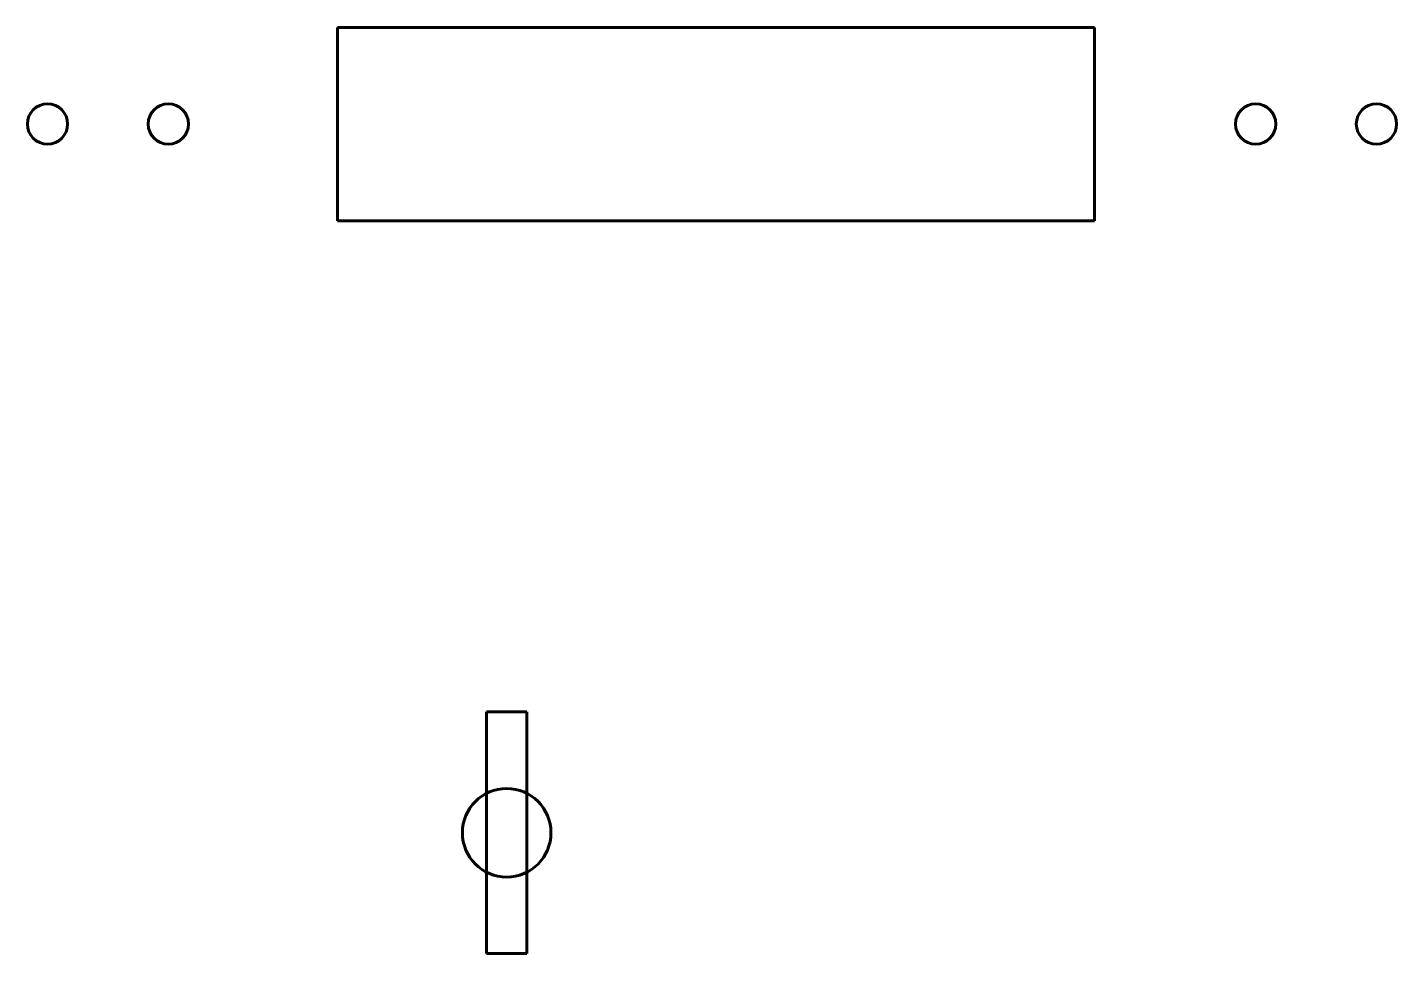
# Model space of a CAD drawing. Header units: millimetres. Extents: x 761 to 931, y 137 to 252.
import ezdxf

# ---------------------------------------------------------------- set-up
doc = ezdxf.new("R2010")
doc.units = ezdxf.units.MM
doc.linetypes.add('K5LT_BASIC', pattern=[0])
doc.layers.add('Системный слой', color=7, linetype='Continuous')

# ---------------------------------------------------------------- blocks, each defined once
blk = doc.blocks.new('U0')
at = {"layer": 'Системный слой', "color": 150, "linetype": 'K5LT_BASIC', "lineweight": 60, "true_color": 0x0080ff}
for p, q in [((799.88, 252.31), (893.88, 252.31)), ((799.88, 228.31), (799.88, 252.31)), ((893.88, 252.31), (893.88, 228.31)), ((893.88, 228.31), (799.88, 228.31))]:
    blk.add_line(p, q, dxfattribs=at)
blk = doc.blocks.new('U1')
at = {"layer": 'Системный слой', "color": 150, "linetype": 'K5LT_BASIC', "lineweight": 60, "true_color": 0x0080ff}
for p, q in [((823.39, 167.31), (818.39, 167.31)), ((818.39, 167.31), (818.39, 137.31)), ((823.39, 137.31), (823.39, 167.31)), ((818.39, 137.31), (823.39, 137.31))]:
    blk.add_line(p, q, dxfattribs=at)

msp = doc.modelspace()

# ---------------------------------------------------------------- linework, layer by layer
at = {"layer": 'Системный слой', "color": 150, "linetype": 'K5LT_BASIC', "lineweight": 60, "true_color": 0x0080ff}
for centre, radius in [((763.88, 240.31), 2.5), ((778.88, 240.31), 2.5), ((913.88, 240.31), 2.5), ((928.88, 240.31), 2.5), ((820.89, 152.31), 5.5)]:
    msp.add_circle(centre, radius, dxfattribs=at)

# ---------------------------------------------------------------- block references
at = {"layer": 'Системный слой'}
for name in ['U0', 'U1']:
    msp.add_blockref(name, (0, 0), dxfattribs=at)

doc.saveas('drawing.dxf')
